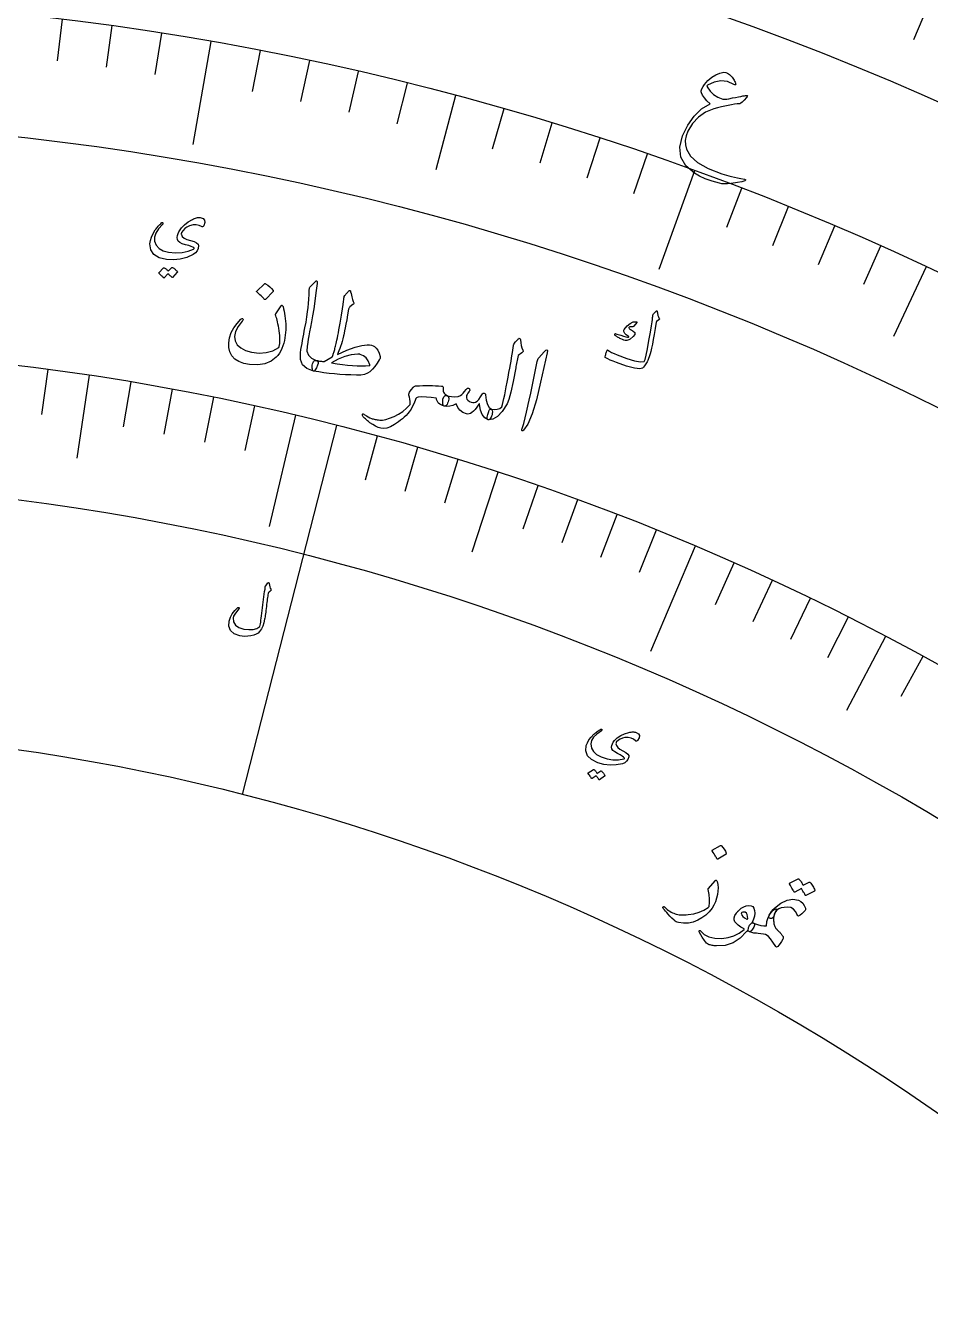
# Model space of a CAD drawing. Header units: millimetres. Extents: x -68 to 68, y -68 to 78.
# Drawn here: x 6.67 to 25.91, y 33.28 to 60.49 of the extents above; entities that cross this region are included whole.
import ezdxf

# ---------------------------------------------------------------- set-up
doc = ezdxf.new("R2010")
doc.units = ezdxf.units.MM
for name, color, linetype in [('ENGRAVE', 7, 'Continuous'), ('ENGRAVE_FINE', 8, 'Continuous'), ('TEXT', 5, 'Continuous')]:
    doc.layers.add(name, color=color, linetype=linetype)

msp = doc.modelspace()

# ---------------------------------------------------------------- linework, layer by layer
at = {"layer": 'ENGRAVE'}
for points in [[(10.6077, 60.1594), (10.2209, 57.9658)], [(15.8106, 59.006), (15.3878, 57.4282)], [(20.8932, 57.4035), (20.1313, 55.3103)], [(25.8167, 55.3641), (25.1263, 53.8836)], [(8.0216, 53.0596), (7.7552, 51.2976)], [(13.2765, 51.9942), (11.2725, 44.146)], [(12.4082, 52.2082), (11.8463, 49.8441)], [(16.7122, 50.9938), (16.1573, 49.3004)], [(20.9046, 49.4233), (19.9579, 47.1853)], [(24.9564, 47.5062), (24.1277, 45.9287)]]:
    msp.add_lwpolyline(points, dxfattribs=at)
for radius in [66.15, 66.15, 64.3781, 61.0875, 61.0875, 58.4888, 53.6625, 53.6625, 50.8275, 45.5625, 45.5625]:
    msp.add_circle((0, 0), radius, dxfattribs=at)
at = {"layer": 'ENGRAVE_FINE'}
for points in [[(25.8469, 60.8914), (25.5502, 60.1924)], [(7.4447, 60.6322), (7.3361, 59.7478)], [(8.5017, 60.493), (8.3777, 59.6107)], [(9.5562, 60.3354), (9.4168, 59.4554)], [(11.656, 59.9652), (11.486, 59.0905)], [(12.7008, 59.7526), (12.5156, 58.8811)], [(13.7417, 59.5218), (13.5413, 58.6537)], [(14.7784, 59.2729), (14.5629, 58.4084)], [(16.838, 58.7211), (16.5924, 57.8646)], [(17.8603, 58.4183), (17.5998, 57.5662)], [(18.8771, 58.0977), (18.6017, 57.2503)], [(19.8881, 57.7594), (19.5981, 56.9169)], [(21.8918, 57.0301), (21.5725, 56.1983)], [(22.8838, 56.6393), (22.55, 55.8132)], [(23.8688, 56.2313), (23.5206, 55.4112)], [(24.8465, 55.8062), (24.4841, 54.9922)], [(7.137, 53.1858), (7.0077, 52.2224)], [(8.9041, 52.9186), (8.7428, 51.9601)], [(9.7842, 52.763), (9.607, 51.8073)], [(10.6618, 52.5927), (10.4687, 51.6401)], [(11.5365, 52.4078), (11.3276, 51.4585)], [(14.1413, 51.7657), (13.8852, 50.828)], [(15.0024, 51.5227), (14.7306, 50.5895)], [(15.8594, 51.2654), (15.5722, 50.3368)], [(17.5606, 50.7079), (17.2425, 49.7894)], [(18.4042, 50.4078), (18.0708, 49.4948)], [(19.2429, 50.0937), (18.8943, 49.1863)], [(20.0764, 49.7655), (19.7128, 48.8641)], [(21.7271, 49.0673), (21.3335, 48.1785)], [(22.5437, 48.6975), (22.1354, 47.8154)], [(23.3543, 48.314), (22.9313, 47.4388)], [(24.1586, 47.9168), (23.7211, 47.0489)], [(25.7475, 47.0822), (25.2811, 46.2294)]]:
    msp.add_lwpolyline(points, dxfattribs=at)
at = {"layer": 'TEXT'}
for points in [[(21.5175, 59.5008), (21.5574, 59.4974), (21.5967, 59.4825), (21.6355, 59.4561), (21.6736, 59.4181), (21.6919, 59.3958), (21.7083, 59.374), (21.7227, 59.3527), (21.7352, 59.332), (21.7458, 59.312), (21.7546, 59.2928), (21.7615, 59.2744), (21.7666, 59.2569), (21.7685, 59.2409), (21.7627, 59.2336), (21.7493, 59.235), (21.7282, 59.245), (21.5935, 59.3046), (21.4546, 59.3213), (21.3118, 59.295), (21.1653, 59.2257), (21.1598, 59.2198), (21.1573, 59.2124), (21.1579, 59.2036), (21.1616, 59.1934), (21.2232, 59.1004), (21.2991, 59.0261), (21.3894, 58.9704), (21.4942, 58.9333), (21.5143, 58.9301), (21.5418, 58.9302), (21.5766, 58.9333), (21.6188, 58.9396), (21.6971, 58.955), (21.7663, 58.9685), (21.8264, 58.9801), (21.8774, 58.9898), (21.9192, 58.9977), (21.9519, 59.0038), (21.9754, 59.008), (21.9897, 59.0105), (22.0085, 59.0095), (22.0158, 59.0014), (22.0116, 58.9862), (21.9959, 58.9639), (21.9469, 58.9084), (21.9073, 58.8681), (21.877, 58.8433), (21.8561, 58.8339), (21.8006, 58.829), (21.7411, 58.8215), (21.6775, 58.8114), (21.61, 58.7987), (21.5385, 58.7833), (21.463, 58.7652), (21.3836, 58.7444), (21.3002, 58.721), (21.125, 58.6509), (20.9748, 58.5486), (20.8496, 58.4142), (20.7494, 58.2478), (20.7129, 58.1508), (20.6958, 58.0546), (20.6981, 57.9593), (20.7197, 57.8648), (20.8049, 57.7179), (20.959, 57.5826), (21.1818, 57.4585), (21.4733, 57.3446), (21.5197, 57.3305), (21.57, 57.3162), (21.6241, 57.3016), (21.6822, 57.2868), (21.7442, 57.272), (21.8098, 57.2573), (21.8792, 57.2427), (21.9524, 57.2283), (21.9647, 57.225), (21.9732, 57.2209), (21.9779, 57.216), (21.9787, 57.2103), (21.9589, 57.1915), (21.9013, 57.1734), (21.8061, 57.156), (21.6734, 57.1389), (21.5941, 57.132), (21.5263, 57.13), (21.47, 57.1331), (21.4251, 57.1413), (21.2642, 57.1878), (21.1215, 57.2387), (20.9969, 57.2942), (20.8905, 57.3545), (20.7059, 57.5139), (20.602, 57.699), (20.5789, 57.9103), (20.6372, 58.1479), (20.7486, 58.3796), (20.8837, 58.5708), (21.0428, 58.7213), (21.226, 58.8308), (21.1565, 58.8976), (21.1025, 58.9594), (21.0642, 59.0162), (21.0415, 59.0679), (21.0372, 59.0871), (21.0365, 59.1066), (21.0395, 59.1264), (21.0461, 59.1465), (21.0732, 59.1974), (21.1035, 59.2439), (21.1372, 59.2859), (21.1742, 59.3235), (21.262, 59.3945), (21.3485, 59.4476), (21.4337, 59.4831), (21.5175, 59.5008)], [(10.4065, 56.2197), (10.3563, 56.2474), (10.2966, 56.2591), (10.2277, 56.2548), (10.1494, 56.2343), (10.0979, 56.2106), (10.0529, 56.1793), (10.0146, 56.1404), (9.9828, 56.0939), (9.9787, 56.0842), (9.9766, 56.0737), (9.9765, 56.0624), (9.9784, 56.0504), (9.9983, 56.0104), (10.0374, 55.976), (10.0957, 55.947), (10.1732, 55.9233), (10.2497, 55.9007), (10.3037, 55.8751), (10.3349, 55.8467), (10.3436, 55.8153), (10.334, 55.7549), (10.3123, 55.7035), (10.2785, 55.6611), (10.2327, 55.6278), (10.0956, 55.5663), (9.9549, 55.5279), (9.8104, 55.5126), (9.6618, 55.5205), (9.5049, 55.559), (9.3942, 55.6276), (9.3295, 55.7265), (9.3111, 55.8558), (9.3201, 55.9235), (9.3419, 55.9951), (9.3767, 56.0704), (9.4246, 56.1496), (9.4402, 56.1712), (9.4561, 56.1919), (9.4721, 56.2117), (9.4883, 56.2306), (9.5049, 56.2488), (9.5218, 56.2662), (9.5392, 56.2829), (9.5569, 56.2989), (9.5661, 56.3053), (9.5737, 56.3072), (9.5796, 56.3047), (9.584, 56.2977), (9.5857, 56.2898), (9.5852, 56.2822), (9.5824, 56.2751), (9.5773, 56.2683), (9.4907, 56.1703), (9.4338, 56.0783), (9.4064, 55.9924), (9.4085, 55.9125), (9.443, 55.823), (9.504, 55.7535), (9.5915, 55.7041), (9.7055, 55.6745), (9.8558, 55.6604), (9.9947, 55.6672), (10.1223, 55.6952), (10.2389, 55.7443), (10.2462, 55.7489), (10.2496, 55.7543), (10.2491, 55.7603), (10.2447, 55.7671), (10.2247, 55.7818), (10.1881, 55.7979), (10.1349, 55.8153), (10.0653, 55.8338), (9.9949, 55.8556), (9.9429, 55.8821), (9.9094, 55.9134), (9.8943, 55.9495), (9.8913, 55.9893), (9.8957, 56.0297), (9.9074, 56.0707), (9.9265, 56.1124), (9.9785, 56.1916), (10.0437, 56.2614), (10.1221, 56.3218), (10.2138, 56.3726), (10.2378, 56.3843), (10.2609, 56.3939), (10.283, 56.4016), (10.3041, 56.4073), (10.3241, 56.4112), (10.3429, 56.4134), (10.3606, 56.4139), (10.3771, 56.4127), (10.4392, 56.3952), (10.4729, 56.3605), (10.478, 56.3087), (10.4547, 56.2398), (10.4435, 56.2221), (10.4318, 56.2129), (10.4195, 56.2121), (10.4065, 56.2197)], [(9.775, 55.3509), (9.7774, 55.3526), (9.7804, 55.3533), (9.7842, 55.3531), (9.7886, 55.3519), (9.8035, 55.3429), (9.8178, 55.3335), (9.8315, 55.3235), (9.8446, 55.313), (9.8572, 55.3018), (9.8692, 55.2898), (9.8809, 55.2771), (9.892, 55.2636), (9.894, 55.2598), (9.8944, 55.256), (9.8934, 55.2522), (9.891, 55.2485), (9.7907, 55.1369), (9.7883, 55.1357), (9.7851, 55.1362), (9.7813, 55.1386), (9.7767, 55.1428), (9.7737, 55.1465), (9.7686, 55.1517), (9.7616, 55.1584), (9.7525, 55.1667), (9.7413, 55.1766), (9.7278, 55.1883), (9.7122, 55.2017), (9.6944, 55.2169), (9.6157, 55.1303), (9.6123, 55.1278), (9.6085, 55.1277), (9.6043, 55.13), (9.5997, 55.1348), (9.5957, 55.1389), (9.5894, 55.1451), (9.5807, 55.1534), (9.5697, 55.1638), (9.5561, 55.1764), (9.5397, 55.1911), (9.5206, 55.208), (9.4987, 55.2271), (9.4966, 55.23), (9.4959, 55.2327), (9.4966, 55.2351), (9.4988, 55.2373), (9.5993, 55.3442), (9.6017, 55.3459), (9.6048, 55.3466), (9.6085, 55.3464), (9.6129, 55.3452), (9.6257, 55.3383), (9.6381, 55.3308), (9.6498, 55.3227), (9.6611, 55.3138), (9.6718, 55.3045), (9.682, 55.2946), (9.6918, 55.2844), (9.701, 55.2737)], [(11.7482, 55.0055), (11.7521, 55.008), (11.757, 55.0089), (11.763, 55.0083), (11.77, 55.0062), (11.8159, 54.9754), (11.858, 54.9409), (11.8961, 54.9025), (11.9303, 54.8603), (11.9332, 54.8543), (11.9339, 54.8489), (11.9323, 54.8439), (11.9285, 54.8394), (11.7659, 54.6731), (11.7604, 54.6695), (11.7544, 54.6696), (11.7478, 54.6735), (11.7407, 54.6812), (11.7346, 54.6878), (11.7248, 54.6979), (11.7114, 54.7113), (11.6944, 54.7282), (11.6733, 54.7486), (11.648, 54.7725), (11.6184, 54.8), (11.5844, 54.8311), (11.5801, 54.8359), (11.5783, 54.8403), (11.5791, 54.8441), (11.5825, 54.8474)], [(12.8343, 55.055), (12.8411, 55.0614), (12.8469, 55.0654), (12.8519, 55.0669), (12.8559, 55.0659), (12.8613, 55.0612), (12.8645, 55.05), (12.8654, 55.0323), (12.8642, 55.0081), (12.8414, 54.8147), (12.8179, 54.6364), (12.7938, 54.4732), (12.7691, 54.3251), (12.7459, 54.199), (12.7253, 54.0859), (12.7072, 53.9858), (12.6916, 53.8988), (12.6785, 53.8249), (12.6676, 53.7641), (12.6589, 53.7164), (12.6525, 53.6818), (12.6507, 53.574), (12.6822, 53.487), (12.7471, 53.4207), (12.8452, 53.3748), (12.872, 53.3604), (12.8861, 53.3383), (12.8874, 53.3087), (12.8759, 53.2715), (12.8498, 53.2148), (12.8269, 53.1754), (12.8072, 53.1531), (12.7906, 53.1481), (12.6506, 53.2019), (12.5576, 53.2848), (12.5116, 53.3971), (12.5127, 53.5389), (12.5229, 53.6045), (12.5337, 53.6701), (12.5449, 53.7357), (12.5567, 53.8014), (12.5688, 53.8672), (12.5811, 53.9331), (12.5936, 53.9991), (12.6062, 54.0652), (12.6306, 54.1913), (12.6501, 54.3054), (12.6648, 54.4075), (12.6746, 54.4976), (12.6817, 54.5846), (12.6881, 54.6777), (12.6938, 54.7767), (12.6987, 54.8817), (12.7005, 54.9004), (12.7048, 54.9168), (12.7117, 54.931), (12.7211, 54.943)], [(13.5423, 54.8531), (13.55, 54.8581), (13.5565, 54.861), (13.5618, 54.8618), (13.566, 54.8606), (13.5704, 54.8572), (13.5741, 54.8519), (13.577, 54.8449), (13.579, 54.836), (13.587, 54.798), (13.5947, 54.7627), (13.6022, 54.7302), (13.6096, 54.7003), (13.6169, 54.6734), (13.6246, 54.6498), (13.6326, 54.6295), (13.6408, 54.6124), (13.6466, 54.5986), (13.6464, 54.5856), (13.6403, 54.5735), (13.6283, 54.5621), (13.5614, 54.512), (13.5521, 54.5028), (13.5447, 54.4915), (13.5391, 54.478), (13.5354, 54.4624), (13.5142, 54.3417), (13.4952, 54.2354), (13.4785, 54.1436), (13.464, 54.0663), (13.4518, 54.0033), (13.4421, 53.9543), (13.4349, 53.9193), (13.4302, 53.8985), (13.4144, 53.8373), (13.3983, 53.7796), (13.3818, 53.7253), (13.365, 53.6744), (13.3481, 53.6269), (13.3312, 53.5827), (13.3142, 53.5418), (13.2973, 53.5043), (13.5009, 53.5923), (13.6746, 53.6552), (13.8179, 53.6934), (13.9306, 53.7071), (13.979, 53.7059), (14.0209, 53.6996), (14.0566, 53.6883), (14.0858, 53.6719), (14.1241, 53.6374), (14.1566, 53.5903), (14.1834, 53.5307), (14.2044, 53.4584), (14.2063, 53.442), (14.2041, 53.4243), (14.1979, 53.4053), (14.1876, 53.3851), (14.1423, 53.3147), (14.0933, 53.2493), (14.0407, 53.1888), (13.9845, 53.1333), (13.9356, 53.1009), (13.8727, 53.0782), (13.7957, 53.0652), (13.7047, 53.0616), (13.5851, 53.0655), (13.467, 53.0713), (13.3503, 53.079), (13.235, 53.0886), (13.1213, 53.1002), (13.0094, 53.114), (12.8991, 53.13), (12.7906, 53.1481), (12.7794, 53.1545), (12.7708, 53.1675), (12.7649, 53.1873), (12.7615, 53.2138), (12.7605, 53.2455), (12.763, 53.2753), (12.769, 53.3034), (12.7786, 53.3295), (12.7913, 53.3513), (12.8066, 53.3661), (12.8246, 53.374), (12.8452, 53.3748), (12.8712, 53.3701), (12.8958, 53.366), (12.9191, 53.3625), (12.941, 53.3597), (12.9616, 53.3572), (12.9807, 53.3547), (12.9982, 53.3523), (13.0143, 53.3499), (13.1882, 53.4513), (13.1909, 53.4569), (13.194, 53.4642), (13.1976, 53.4732), (13.2016, 53.484), (13.206, 53.4965), (13.2108, 53.5107), (13.2161, 53.5267), (13.2218, 53.5444), (13.2278, 53.5637), (13.2337, 53.5845), (13.2397, 53.6068), (13.2458, 53.6306), (13.252, 53.6556), (13.2584, 53.6818), (13.2652, 53.7091), (13.2722, 53.7375), (13.2798, 53.7696), (13.2883, 53.8082), (13.2978, 53.8533), (13.3081, 53.9047), (13.3193, 53.9624), (13.3313, 54.0258), (13.344, 54.0951), (13.3574, 54.1701), (13.3869, 54.3368), (13.4087, 54.4691), (13.4231, 54.5668), (13.43, 54.6299), (13.4331, 54.6709), (13.4361, 54.7018), (13.439, 54.7228), (13.4419, 54.7337), (13.4548, 54.7526), (13.4675, 54.7701), (13.4801, 54.7864), (13.4926, 54.8013), (13.505, 54.8153), (13.5174, 54.8286), (13.5298, 54.8412), (13.5423, 54.8531)], [(12.1414, 54.522), (12.1533, 54.4745), (12.1642, 54.4253), (12.1739, 54.3743), (12.1825, 54.3216), (12.1897, 54.2669), (12.195, 54.2099), (12.1983, 54.1507), (12.1999, 54.0893), (12.1993, 54.0286), (12.196, 53.969), (12.19, 53.9105), (12.1812, 53.8531), (12.1696, 53.7967), (12.1552, 53.7411), (12.138, 53.6863), (12.118, 53.6323), (12.0925, 53.5766), (12.0636, 53.5264), (12.0314, 53.4815), (11.9958, 53.442), (11.8864, 53.3584), (11.7555, 53.305), (11.6029, 53.2816), (11.4285, 53.288), (11.3064, 53.3109), (11.2034, 53.3497), (11.1193, 53.4045), (11.0541, 53.4754), (11.011, 53.558), (10.9882, 53.649), (10.9857, 53.7484), (11.0036, 53.8561), (11.0411, 53.9664), (11.0941, 54.069), (11.1624, 54.1637), (11.2463, 54.2506), (11.2587, 54.2599), (11.2697, 54.2643), (11.2794, 54.2636), (11.2877, 54.2579), (11.2944, 54.2482), (11.2945, 54.2366), (11.2879, 54.2231), (11.2746, 54.2077), (11.1855, 54.095), (11.131, 53.988), (11.1108, 53.8868), (11.1247, 53.7915), (11.1689, 53.7083), (11.2413, 53.6402), (11.3422, 53.5872), (11.4713, 53.5491), (11.6334, 53.5305), (11.7839, 53.5415), (11.9231, 53.5822), (12.0511, 53.6527), (12.054, 53.6555), (12.0567, 53.6601), (12.0591, 53.6663), (12.0612, 53.6743), (12.0718, 53.7385), (12.075, 53.8153), (12.0706, 53.9047), (12.0587, 54.0068), (12.0506, 54.0586), (12.0423, 54.107), (12.034, 54.1519), (12.0255, 54.1934), (12.0167, 54.2312), (12.0074, 54.2654), (11.9975, 54.2958), (11.9872, 54.3226), (11.9826, 54.3364), (11.9809, 54.3485), (11.9822, 54.359), (11.9865, 54.3678), (12.1047, 54.5381), (12.1143, 54.5474), (12.1236, 54.5478), (12.1327, 54.5393), (12.1414, 54.522)], [(20.1001, 54.409), (20.1028, 54.3888), (20.1063, 54.3693), (20.1106, 54.3506), (20.1155, 54.3327), (20.1212, 54.3154), (20.1279, 54.2988), (20.1355, 54.2828), (20.144, 54.2675), (20.1466, 54.2598), (20.1456, 54.2522), (20.141, 54.2448), (20.1329, 54.2377), (20.0867, 54.2012), (20.0821, 54.1971), (20.0785, 54.1935), (20.076, 54.1904), (20.0745, 54.1878), (20.0534, 54.0506), (20.0334, 53.927), (20.0145, 53.8169), (19.9967, 53.7204), (19.98, 53.6376), (19.9644, 53.5685), (19.9498, 53.5133), (19.9364, 53.4718), (19.9077, 53.3948), (19.8972, 53.371), (19.8855, 53.3474), (19.8726, 53.3242), (19.8585, 53.3013), (19.8431, 53.2788), (19.8263, 53.2567), (19.8081, 53.2351), (19.7885, 53.2138), (19.7275, 53.1941), (19.6143, 53.2072), (19.4488, 53.2529), (19.2306, 53.3306), (19.1634, 53.3575), (19.1019, 53.384), (19.0459, 53.4102), (18.9956, 53.4361), (18.9916, 53.4399), (18.9892, 53.4442), (18.9886, 53.449), (18.9897, 53.4543), (18.9968, 53.4789), (19.0035, 53.5014), (19.0098, 53.5215), (19.0155, 53.5394), (19.0208, 53.5552), (19.0258, 53.5691), (19.0305, 53.5811), (19.0348, 53.5912), (19.0376, 53.5968), (19.0408, 53.5993), (19.0445, 53.5988), (19.0486, 53.5952), (19.0815, 53.571), (19.126, 53.5458), (19.1822, 53.5198), (19.2501, 53.4929), (19.455, 53.4188), (19.6186, 53.37), (19.7412, 53.3468), (19.8229, 53.3495), (19.8406, 53.3974), (19.8631, 53.4879), (19.8905, 53.6211), (19.9226, 53.7971), (19.9532, 53.9738), (19.9757, 54.1077), (19.9902, 54.1988), (19.9967, 54.247), (19.9981, 54.2603), (19.9994, 54.2728), (20.0006, 54.2844), (20.0018, 54.2951), (20.0028, 54.3049), (20.0036, 54.3137), (20.0043, 54.3213), (20.0048, 54.328), (20.0068, 54.3421), (20.011, 54.3547), (20.0174, 54.3659), (20.026, 54.3756), (20.0784, 54.4241), (20.0824, 54.4272), (20.0861, 54.4289), (20.0894, 54.4291), (20.0925, 54.4279), (20.0955, 54.4244), (20.0978, 54.4201), (20.0993, 54.4149), (20.1001, 54.409)], [(19.6592, 54.199), (19.662, 54.1975), (19.6642, 54.1954), (19.6656, 54.1926), (19.6664, 54.1892), (19.6661, 54.1866), (19.6654, 54.1838), (19.6641, 54.181), (19.6624, 54.1782), (19.5987, 54.1068), (19.5916, 54.0998), (19.5849, 54.0948), (19.5788, 54.0919), (19.5732, 54.0911), (19.5512, 54.0927), (19.5315, 54.0914), (19.5142, 54.0873), (19.4992, 54.0804), (19.495, 54.0754), (19.4957, 54.0682), (19.5015, 54.0588), (19.5124, 54.0471), (19.5201, 54.0408), (19.5283, 54.0346), (19.5368, 54.0286), (19.5457, 54.0226), (19.5551, 54.0166), (19.565, 54.0107), (19.5755, 54.0047), (19.5866, 53.9988), (19.6208, 53.9676), (19.6213, 53.9287), (19.588, 53.8823), (19.5211, 53.8282), (19.4964, 53.8138), (19.4738, 53.8039), (19.4532, 53.7983), (19.4346, 53.7971), (19.4157, 53.7998), (19.3908, 53.8071), (19.36, 53.819), (19.3233, 53.8354), (19.3046, 53.8442), (19.2872, 53.8532), (19.271, 53.8625), (19.2559, 53.872), (19.242, 53.8814), (19.229, 53.8905), (19.2171, 53.8992), (19.2061, 53.9076), (19.2, 53.9145), (19.1962, 53.9213), (19.1949, 53.9279), (19.196, 53.9343), (19.1992, 53.9402), (19.2037, 53.9436), (19.2096, 53.9445), (19.2169, 53.9429), (19.2395, 53.9365), (19.2651, 53.9288), (19.2935, 53.9199), (19.3248, 53.9096), (19.3833, 53.8905), (19.4297, 53.8777), (19.4641, 53.8712), (19.4864, 53.8711), (19.4897, 53.872), (19.492, 53.874), (19.4933, 53.8769), (19.4936, 53.8809), (19.493, 53.8837), (19.4912, 53.8867), (19.4881, 53.8899), (19.4838, 53.8934), (19.4418, 53.9211), (19.4245, 53.9335), (19.4106, 53.9465), (19.4001, 53.9601), (19.3928, 53.9743), (19.3879, 53.9897), (19.3869, 54.004), (19.3898, 54.0175), (19.3967, 54.0299), (19.4577, 54.1087), (19.5218, 54.1631), (19.589, 54.1932), (19.6592, 54.199)], [(17.0582, 53.733), (17.088, 53.7679), (17.1114, 53.7956), (17.1284, 53.8162), (17.139, 53.8297), (17.1465, 53.838), (17.1544, 53.8431), (17.1627, 53.8451), (17.1714, 53.8438), (17.1802, 53.8393), (17.1865, 53.8322), (17.1902, 53.8225), (17.1913, 53.8103), (17.1954, 53.7507), (17.2052, 53.695), (17.2208, 53.6432), (17.2421, 53.5954), (17.2475, 53.5805), (17.2459, 53.5662), (17.2371, 53.5526), (17.2213, 53.5394), (17.1414, 53.4807), (17.1342, 53.4453), (17.1272, 53.4105), (17.1204, 53.3762), (17.1138, 53.3427), (17.1073, 53.3097), (17.1011, 53.2773), (17.095, 53.2456), (17.0892, 53.2145), (17.0346, 52.9265), (16.9858, 52.7033), (16.9431, 52.5449), (16.9066, 52.4512), (16.8043, 52.2927), (16.7028, 52.184), (16.6019, 52.1249), (16.5015, 52.1155), (16.4991, 52.1162), (16.4966, 52.117), (16.4942, 52.1178), (16.4918, 52.1186), (16.4816, 52.1371), (16.4823, 52.1718), (16.4939, 52.2229), (16.5163, 52.2902), (16.5265, 52.3144), (16.5392, 52.3305), (16.5543, 52.3383), (16.5719, 52.3378), (16.6383, 52.3305), (16.6975, 52.3366), (16.7495, 52.3562), (16.7943, 52.3893), (16.8088, 52.4416), (16.8239, 52.5016), (16.8395, 52.5692), (16.8557, 52.6445), (16.8724, 52.727), (16.8899, 52.8165), (16.9079, 52.9129), (16.9266, 53.0162), (16.9458, 53.1176), (16.9626, 53.2087), (16.9772, 53.2897), (16.9896, 53.3606), (17.0001, 53.4211), (17.009, 53.4713), (17.0163, 53.5112), (17.022, 53.5406), (17.0415, 53.6894), (17.0452, 53.7035), (17.0491, 53.7155), (17.0535, 53.7253), (17.0582, 53.733)], [(13.7841, 53.5041), (13.7712, 53.5069), (13.7578, 53.5088), (13.7439, 53.5099), (13.7294, 53.5101), (13.5935, 53.4932), (13.4548, 53.4563), (13.3135, 53.3993), (13.1697, 53.3224), (13.2897, 53.3043), (13.4042, 53.2893), (13.5132, 53.2775), (13.6168, 53.2688), (13.7149, 53.2635), (13.8078, 53.2618), (13.8952, 53.2636), (13.9774, 53.2691), (13.9852, 53.2702), (13.9898, 53.2732), (13.9913, 53.278), (13.9895, 53.2847), (13.953, 53.3649), (13.9065, 53.4282), (13.8502, 53.4746), (13.7841, 53.5041)], [(17.6913, 53.5552), (17.7304, 53.5928), (17.755, 53.6023), (17.7652, 53.584), (17.7608, 53.5376), (17.6181, 52.9161), (17.5288, 52.5351), (17.4378, 52.2374), (17.3456, 52.0227), (17.2524, 51.8909), (17.2403, 51.8816), (17.231, 51.8775), (17.2245, 51.8786), (17.2207, 51.885), (17.2188, 51.8936), (17.2189, 51.904), (17.2209, 51.9162), (17.2248, 51.9301), (17.2601, 52.0366), (17.2927, 52.1512), (17.3225, 52.2739), (17.3494, 52.4047), (17.3571, 52.4386), (17.3768, 52.5307), (17.4084, 52.6809), (17.452, 52.8893), (17.5438, 53.3528), (17.5503, 53.3769), (17.5588, 53.3984), (17.5691, 53.4171), (17.5814, 53.4332)], [(15.5734, 52.4003), (15.5353, 52.4135), (15.5022, 52.4289), (15.474, 52.4464), (15.4509, 52.4663), (15.441, 52.4766), (15.4322, 52.488), (15.4245, 52.5004), (15.418, 52.5138), (15.4122, 52.5279), (15.4067, 52.5427), (15.4016, 52.5581), (15.3968, 52.574), (15.2891, 52.5885), (15.189, 52.5966), (15.0965, 52.5983), (15.0116, 52.5936), (14.9927, 52.5891), (14.9776, 52.5798), (14.9661, 52.5657), (14.9582, 52.5469), (14.9293, 52.4687), (14.8975, 52.3992), (14.8629, 52.3381), (14.8254, 52.2856), (14.7918, 52.2458), (14.7566, 52.2075), (14.7196, 52.1706), (14.6809, 52.1353), (14.6406, 52.1015), (14.5987, 52.0695), (14.5553, 52.0393), (14.5102, 52.0109), (14.4252, 51.9651), (14.3482, 51.9369), (14.2792, 51.9262), (14.2179, 51.9331), (14.1625, 51.9517), (14.1062, 51.9776), (14.0488, 52.0108), (13.9903, 52.0512), (13.9623, 52.0732), (13.9369, 52.094), (13.9141, 52.1136), (13.8939, 52.132), (13.8762, 52.149), (13.8606, 52.1646), (13.8473, 52.1788), (13.8363, 52.1915), (13.8302, 52.2015), (13.8277, 52.2112), (13.8288, 52.2207), (13.8333, 52.2299), (13.8403, 52.2365), (13.8487, 52.2385), (13.8585, 52.2357), (13.8697, 52.2283), (13.913, 52.1978), (13.9529, 52.1732), (13.9894, 52.1546), (14.0226, 52.1418), (14.04, 52.1361), (14.0587, 52.1307), (14.0786, 52.1257), (14.0997, 52.121), (14.1221, 52.1166), (14.1457, 52.1126), (14.1706, 52.1088), (14.1967, 52.1054), (14.2541, 52.1059), (14.3241, 52.1189), (14.4069, 52.1445), (14.5026, 52.1825), (14.6003, 52.2316), (14.6895, 52.2903), (14.77, 52.3589), (14.8418, 52.4372), (14.8447, 52.4404), (14.8464, 52.444), (14.8468, 52.4479), (14.846, 52.4521), (14.8459, 52.5047), (14.8413, 52.5531), (14.8321, 52.5974), (14.8184, 52.6376), (14.818, 52.6613), (14.834, 52.6978), (14.8663, 52.7473), (14.915, 52.8096), (14.9274, 52.8209), (14.9413, 52.8291), (14.9567, 52.8342), (14.9735, 52.8362), (15.0447, 52.8383), (15.1147, 52.8397), (15.1836, 52.8404), (15.2513, 52.8403), (15.318, 52.8391), (15.3842, 52.8368), (15.4496, 52.8332), (15.5144, 52.8284), (15.5295, 52.8257), (15.5401, 52.8195), (15.5464, 52.8099), (15.5483, 52.7968), (15.5455, 52.7693), (15.546, 52.7435), (15.5497, 52.7194), (15.5566, 52.6971), (15.5684, 52.6774), (15.5862, 52.6587), (15.6101, 52.6408), (15.6398, 52.6238), (15.6536, 52.6125), (15.6625, 52.5961), (15.6666, 52.5748), (15.6658, 52.5485), (15.6611, 52.5202), (15.6532, 52.4928), (15.6423, 52.4663), (15.6283, 52.4407), (15.6135, 52.4203), (15.5994, 52.4068), (15.5861, 52.4001), (15.5734, 52.4003)], [(15.6349, 52.6253), (15.722, 52.6048), (15.7978, 52.5983), (15.8624, 52.6059), (15.9159, 52.6276), (15.9435, 52.6489), (15.9728, 52.6774), (16.0036, 52.7133), (16.036, 52.7564), (16.0469, 52.7688), (16.0574, 52.7777), (16.0674, 52.7829), (16.0771, 52.7845), (16.0883, 52.7835), (16.0973, 52.7797), (16.1041, 52.7732), (16.1087, 52.764), (16.1114, 52.7517), (16.1106, 52.7391), (16.1063, 52.7262), (16.0986, 52.7129), (16.0747, 52.6801), (16.0569, 52.6518), (16.0453, 52.6281), (16.0398, 52.609), (16.0399, 52.5793), (16.0508, 52.5521), (16.0726, 52.5273), (16.1052, 52.505), (16.1437, 52.4874), (16.1781, 52.4785), (16.2084, 52.4783), (16.2346, 52.4868), (16.2669, 52.5102), (16.3022, 52.5479), (16.3407, 52.5999), (16.3823, 52.6661), (16.388, 52.6739), (16.3962, 52.6781), (16.4071, 52.6788), (16.4207, 52.6759), (16.4327, 52.6708), (16.4414, 52.664), (16.4469, 52.6555), (16.4491, 52.6453), (16.4625, 52.5297), (16.4877, 52.4398), (16.525, 52.3755), (16.5744, 52.337), (16.5853, 52.3271), (16.5917, 52.3084), (16.5937, 52.281), (16.5911, 52.2447), (16.586, 52.2169), (16.5781, 52.1911), (16.5675, 52.1671), (16.554, 52.145), (16.5413, 52.1288), (16.5287, 52.1184), (16.5163, 52.1137), (16.504, 52.1147), (16.4301, 52.1548), (16.375, 52.2226), (16.3384, 52.318), (16.3205, 52.4412), (16.3196, 52.4476), (16.3172, 52.4503), (16.3134, 52.4495), (16.3081, 52.445), (16.2648, 52.3833), (16.2255, 52.333), (16.19, 52.294), (16.1584, 52.2663), (16.1305, 52.2496), (16.1024, 52.2395), (16.0739, 52.2359), (16.0451, 52.2388), (15.966, 52.269), (15.9029, 52.3141), (15.8557, 52.3743), (15.8244, 52.4496), (15.7535, 52.4185), (15.6873, 52.4001), (15.6256, 52.3946), (15.5685, 52.4018), (15.5555, 52.4093), (15.5461, 52.4233), (15.5402, 52.4436), (15.5379, 52.4703), (15.5432, 52.5491), (15.5612, 52.6012), (15.5917, 52.6266), (15.6349, 52.6253)], [(11.8182, 48.6429), (11.8219, 48.6468), (11.8261, 48.6492), (11.8307, 48.6502), (11.8358, 48.6496), (11.8405, 48.6476), (11.844, 48.6441), (11.8464, 48.6391), (11.8476, 48.6326), (11.8533, 48.5952), (11.8611, 48.5623), (11.871, 48.5337), (11.8829, 48.5095), (11.8861, 48.501), (11.8855, 48.4924), (11.881, 48.4835), (11.8727, 48.4743), (11.8678, 48.4701), (11.8631, 48.4661), (11.8587, 48.4621), (11.8545, 48.4584), (11.8505, 48.4548), (11.8468, 48.4516), (11.8434, 48.4487), (11.8403, 48.4461), (11.835, 48.4414), (11.8305, 48.4352), (11.8269, 48.4277), (11.8241, 48.4187), (11.8196, 48.3927), (11.8152, 48.3642), (11.8107, 48.3333), (11.8062, 48.2999), (11.8016, 48.2641), (11.7968, 48.2259), (11.7918, 48.1853), (11.7866, 48.1423), (11.782, 48.0992), (11.7774, 48.0588), (11.7728, 48.0211), (11.768, 47.986), (11.7634, 47.9535), (11.7588, 47.9233), (11.7543, 47.8957), (11.7499, 47.8704), (11.7338, 47.7964), (11.7107, 47.7282), (11.6806, 47.6658), (11.6436, 47.6093), (11.6134, 47.5781), (11.5724, 47.5525), (11.5204, 47.5325), (11.4576, 47.518), (11.3913, 47.5093), (11.3304, 47.5066), (11.2748, 47.5097), (11.2245, 47.5188), (11.1041, 47.5652), (11.0259, 47.6333), (10.9898, 47.7232), (10.9961, 47.8349), (11.021, 47.9135), (11.06, 47.9872), (11.1133, 48.0557), (11.1808, 48.1192), (11.1856, 48.1227), (11.1902, 48.1244), (11.1946, 48.1245), (11.1989, 48.1228), (11.2031, 48.12), (11.2061, 48.1168), (11.2079, 48.1134), (11.2084, 48.1096), (11.2081, 48.1043), (11.2068, 48.0994), (11.2044, 48.095), (11.2009, 48.091), (11.1513, 48.0326), (11.1147, 47.9816), (11.091, 47.9379), (11.0802, 47.9016), (11.0865, 47.8165), (11.127, 47.7487), (11.2016, 47.6981), (11.3103, 47.6645), (11.4125, 47.6516), (11.5031, 47.6563), (11.5823, 47.6788), (11.6501, 47.7191), (11.6553, 47.7452), (11.6607, 47.7759), (11.6663, 47.8112), (11.6721, 47.851), (11.6781, 47.8955), (11.6842, 47.9447), (11.6903, 47.9988), (11.6965, 48.0576), (11.7035, 48.1182), (11.7107, 48.1777), (11.718, 48.2362), (11.7254, 48.2937), (11.7331, 48.3502), (11.7411, 48.4056), (11.7494, 48.4599), (11.758, 48.5132), (11.7642, 48.565), (11.7659, 48.5707), (11.7681, 48.5759), (11.7707, 48.5805), (11.7738, 48.5847)], [(19.6358, 45.2895), (19.597, 45.3243), (19.5465, 45.3468), (19.4845, 45.357), (19.411, 45.3548), (19.3605, 45.3443), (19.3143, 45.3257), (19.2724, 45.299), (19.2347, 45.2643), (19.2291, 45.2565), (19.2252, 45.2476), (19.2228, 45.2377), (19.222, 45.2266), (19.2315, 45.1872), (19.2591, 45.1487), (19.3049, 45.1111), (19.3687, 45.0744), (19.4319, 45.0388), (19.4745, 45.0051), (19.4964, 44.9735), (19.4977, 44.944), (19.4768, 44.8924), (19.4471, 44.8513), (19.4086, 44.8207), (19.3612, 44.8005), (19.2273, 44.7738), (19.0949, 44.7684), (18.9638, 44.7843), (18.8338, 44.8214), (18.7027, 44.8875), (18.6185, 44.9707), (18.5814, 45.0714), (18.5913, 45.1897), (18.613, 45.2479), (18.6469, 45.3069), (18.693, 45.3666), (18.7515, 45.427), (18.7697, 45.443), (18.788, 45.4581), (18.8062, 45.4724), (18.8244, 45.4859), (18.8428, 45.4986), (18.8613, 45.5107), (18.8801, 45.522), (18.8991, 45.5325), (18.9085, 45.5363), (18.9156, 45.5364), (18.9204, 45.533), (18.9228, 45.526), (18.9227, 45.5186), (18.9207, 45.512), (18.9168, 45.5062), (18.9109, 45.5012), (18.8143, 45.432), (18.7452, 45.362), (18.7035, 45.2914), (18.6891, 45.2203), (18.7015, 45.1339), (18.7414, 45.06), (18.8089, 44.9984), (18.9039, 44.9491), (19.0341, 44.906), (19.1585, 44.8838), (19.2772, 44.8826), (19.3904, 44.9024), (19.3978, 44.905), (19.402, 44.9091), (19.4028, 44.9145), (19.4003, 44.9214), (19.3855, 44.9386), (19.3564, 44.9603), (19.3128, 44.9864), (19.2549, 45.0171), (19.197, 45.0507), (19.1564, 45.0848), (19.133, 45.1193), (19.127, 45.1544), (19.1324, 45.1902), (19.1445, 45.2251), (19.1633, 45.2591), (19.1886, 45.2921), (19.2508, 45.3517), (19.3228, 45.4003), (19.4046, 45.4378), (19.4962, 45.4642), (19.5199, 45.4696), (19.5423, 45.4735), (19.5634, 45.4758), (19.5832, 45.4766), (19.6018, 45.476), (19.6189, 45.4741), (19.6347, 45.4709), (19.649, 45.4665), (19.7006, 45.4382), (19.7233, 45.4006), (19.7173, 45.3537), (19.6826, 45.2974), (19.6691, 45.2841), (19.6568, 45.2783), (19.6457, 45.2801), (19.6358, 45.2895)], [(18.8995, 44.6482), (18.902, 44.6492), (18.9048, 44.6492), (18.9081, 44.6483), (18.9117, 44.6463), (18.9232, 44.6354), (18.9339, 44.6241), (18.944, 44.6124), (18.9535, 44.6005), (18.9623, 44.588), (18.9705, 44.575), (18.9782, 44.5613), (18.9854, 44.5471), (18.9863, 44.5433), (18.986, 44.5398), (18.9843, 44.5367), (18.9814, 44.5339), (18.8699, 44.4554), (18.8675, 44.4548), (18.8648, 44.4559), (18.8619, 44.4588), (18.8587, 44.4635), (18.8568, 44.4674), (18.8534, 44.473), (18.8485, 44.4804), (18.8421, 44.4896), (18.8342, 44.5006), (18.8247, 44.5137), (18.8136, 44.5288), (18.8009, 44.5459), (18.7136, 44.4851), (18.7101, 44.4836), (18.7067, 44.4843), (18.7035, 44.4872), (18.7004, 44.4923), (18.6977, 44.4967), (18.6934, 44.5035), (18.6874, 44.5126), (18.6797, 44.5241), (18.6702, 44.538), (18.6587, 44.5544), (18.6452, 44.5733), (18.6297, 44.5946), (18.6285, 44.5976), (18.6284, 44.6001), (18.6295, 44.6021), (18.6319, 44.6036), (18.7426, 44.6779), (18.7451, 44.6789), (18.7479, 44.679), (18.7512, 44.678), (18.7548, 44.6761), (18.7648, 44.6674), (18.7742, 44.6582), (18.783, 44.6486), (18.7911, 44.6385), (18.7987, 44.628), (18.8058, 44.6172), (18.8123, 44.6062), (18.8183, 44.5948)], [(21.4448, 43.0619), (21.4486, 43.0631), (21.4531, 43.0629), (21.458, 43.061), (21.4635, 43.0577), (21.496, 43.0213), (21.5243, 42.9825), (21.5484, 42.9414), (21.5684, 42.8978), (21.5696, 42.892), (21.5689, 42.8872), (21.5665, 42.8834), (21.5622, 42.8804), (21.3868, 42.774), (21.3813, 42.7721), (21.3762, 42.7735), (21.3715, 42.7783), (21.3671, 42.7864), (21.3633, 42.7934), (21.3572, 42.8041), (21.3487, 42.8186), (21.3378, 42.8367), (21.3243, 42.8588), (21.308, 42.8848), (21.2887, 42.9148), (21.2665, 42.9487), (21.2638, 42.9539), (21.2633, 42.958), (21.2648, 42.9611), (21.2684, 42.9631)], [(21.3372, 42.3205), (21.3402, 42.3236), (21.3431, 42.3258), (21.3459, 42.3271), (21.3485, 42.3276), (21.3545, 42.3252), (21.3603, 42.319), (21.3658, 42.3092), (21.371, 42.2957), (21.386, 42.2326), (21.3923, 42.1651), (21.3899, 42.0934), (21.3789, 42.0174), (21.3604, 41.939), (21.3358, 41.8649), (21.3051, 41.7953), (21.2683, 41.73), (21.2056, 41.6513), (21.1332, 41.5819), (21.0512, 41.522), (20.9595, 41.4713), (20.8614, 41.4329), (20.761, 41.4119), (20.6582, 41.4082), (20.5529, 41.4218), (20.5262, 41.4285), (20.5014, 41.439), (20.4785, 41.4534), (20.4575, 41.4715), (20.4117, 41.5187), (20.3704, 41.5618), (20.3339, 41.6008), (20.302, 41.6357), (20.2749, 41.6664), (20.2528, 41.693), (20.2356, 41.7154), (20.2235, 41.7336), (20.2214, 41.7384), (20.2204, 41.7427), (20.2204, 41.7465), (20.2214, 41.7499), (20.2237, 41.7537), (20.2266, 41.7568), (20.2302, 41.7594), (20.2344, 41.7613), (20.239, 41.7621), (20.2437, 41.7612), (20.2486, 41.7587), (20.2536, 41.7546), (20.2837, 41.7283), (20.313, 41.7044), (20.3416, 41.6829), (20.3694, 41.6638), (20.3969, 41.647), (20.4241, 41.6323), (20.4511, 41.6197), (20.4779, 41.6093), (20.5056, 41.6009), (20.5352, 41.5941), (20.5668, 41.5891), (20.6004, 41.5858), (20.636, 41.5844), (20.6737, 41.5849), (20.7135, 41.5873), (20.7554, 41.5917), (20.8773, 41.6122), (20.9894, 41.6445), (21.0917, 41.6886), (21.1841, 41.7446), (21.1907, 41.7495), (21.1964, 41.7563), (21.201, 41.7648), (21.2047, 41.7752), (21.2124, 41.8432), (21.2111, 41.9237), (21.2008, 42.0169), (21.1812, 42.1226), (21.1811, 42.1287), (21.1817, 42.1338), (21.1831, 42.1379), (21.1853, 42.141)], [(23.332, 42.2809), (23.336, 42.2819), (23.3404, 42.2815), (23.3453, 42.2794), (23.3506, 42.2758), (23.3667, 42.2573), (23.3817, 42.2384), (23.3957, 42.219), (23.4086, 42.1993), (23.4204, 42.179), (23.4314, 42.1579), (23.4413, 42.136), (23.4503, 42.1133), (23.4512, 42.1074), (23.4502, 42.1023), (23.4473, 42.0979), (23.4424, 42.0942), (23.2602, 41.9966), (23.2564, 41.9961), (23.2525, 41.9983), (23.2484, 42.0032), (23.2441, 42.0108), (23.2417, 42.0169), (23.2372, 42.026), (23.2308, 42.038), (23.2222, 42.0529), (23.2116, 42.0709), (23.1987, 42.0923), (23.1837, 42.117), (23.1665, 42.1449), (23.0241, 42.0692), (23.0186, 42.0675), (23.0135, 42.0691), (23.0089, 42.0741), (23.0048, 42.0823), (23.0013, 42.0895), (22.9955, 42.1005), (22.9876, 42.1152), (22.9773, 42.1338), (22.9646, 42.1564), (22.9492, 42.183), (22.9309, 42.2137), (22.9099, 42.2486), (22.9084, 42.2533), (22.9086, 42.2571), (22.9106, 42.2599), (22.9144, 42.2617), (23.0946, 42.3537), (23.0985, 42.3548), (23.1029, 42.3544), (23.1078, 42.3524), (23.1132, 42.3488), (23.1274, 42.334), (23.1406, 42.3185), (23.1528, 42.3025), (23.164, 42.2858), (23.1743, 42.2687), (23.1837, 42.2513), (23.1922, 42.2334), (23.1999, 42.2153)], [(22.5836, 41.5698), (22.5726, 41.5421), (22.5562, 41.5229), (22.5342, 41.5122), (22.5068, 41.51), (22.4846, 41.5158), (22.4729, 41.5291), (22.4719, 41.55), (22.4814, 41.5784), (22.5057, 41.6216), (22.5329, 41.6617), (22.563, 41.6985), (22.5959, 41.7322), (22.7314, 41.8364), (22.8609, 41.8985), (22.9842, 41.9185), (23.1013, 41.8964), (23.1535, 41.87), (23.1955, 41.8332), (23.2274, 41.7859), (23.2491, 41.7282), (23.2523, 41.7097), (23.2519, 41.6939), (23.248, 41.6807), (23.2406, 41.6701), (23.2054, 41.6364), (23.172, 41.6076), (23.1404, 41.5836), (23.1105, 41.5646), (23.1003, 41.5613), (23.0916, 41.5627), (23.0846, 41.5687), (23.0792, 41.5794), (23.0433, 41.655), (22.9978, 41.7087), (22.9429, 41.7404), (22.8785, 41.7501), (22.799, 41.7464), (22.7338, 41.7341), (22.6827, 41.7134), (22.6458, 41.6843), (22.6248, 41.6582), (22.6074, 41.6304), (22.5937, 41.601), (22.5836, 41.5698)], [(21.9995, 41.23), (21.8643, 41.0888), (21.7122, 40.9911), (21.5433, 40.9366), (21.3576, 40.925), (21.3334, 40.9266), (21.3099, 40.929), (21.2871, 40.9321), (21.265, 40.9359), (21.2438, 40.9405), (21.2237, 40.9461), (21.2046, 40.9525), (21.1867, 40.9597), (21.1472, 40.988), (21.1023, 41.0399), (21.0518, 41.1155), (20.9955, 41.2146), (20.9905, 41.2273), (20.9891, 41.2378), (20.9913, 41.2461), (20.9971, 41.2523), (21.0047, 41.2555), (21.0123, 41.2548), (21.0197, 41.2504), (21.0272, 41.2421), (21.1005, 41.1679), (21.1994, 41.1172), (21.324, 41.0899), (21.4745, 41.0858), (21.608, 41.1021), (21.7311, 41.1388), (21.8438, 41.1961), (21.946, 41.274), (21.9476, 41.2779), (21.948, 41.2814), (21.9473, 41.2845), (21.9454, 41.2873), (21.8786, 41.3279), (21.8241, 41.367), (21.782, 41.4047), (21.7523, 41.441), (21.7358, 41.4816), (21.7353, 41.526), (21.751, 41.5743), (21.7827, 41.6264), (21.7876, 41.633), (21.7928, 41.6395), (21.7983, 41.6461), (21.8041, 41.6526), (21.8104, 41.6593), (21.817, 41.6662), (21.8242, 41.6733), (21.8317, 41.6807), (21.8858, 41.7261), (21.9398, 41.7589), (21.9937, 41.7792), (22.0475, 41.7868), (22.0955, 41.7812), (22.132, 41.7616), (22.1568, 41.728), (22.17, 41.6806), (22.1727, 41.6228), (22.1653, 41.5613), (22.1478, 41.4961), (22.1203, 41.4273), (22.1243, 41.4252), (22.1282, 41.4234), (22.1321, 41.4217), (22.1359, 41.4202), (22.1397, 41.4188), (22.1435, 41.4171), (22.1475, 41.4152), (22.1515, 41.4132), (22.1634, 41.4031), (22.1693, 41.3887), (22.1691, 41.3702), (22.1627, 41.3475), (22.1527, 41.3242), (22.1402, 41.3019), (22.1253, 41.2805), (22.1081, 41.26), (22.0909, 41.2432), (22.076, 41.2325), (22.0635, 41.228), (22.0533, 41.2297), (22.0154, 41.25), (22.0132, 41.2465), (22.0098, 41.242), (22.0052, 41.2365), (21.9995, 41.23)], [(22.0236, 41.5072), (22.0221, 41.5554), (22.0127, 41.5938), (21.9956, 41.6224), (21.9707, 41.6412), (21.9522, 41.6455), (21.9341, 41.6463), (21.9164, 41.6437), (21.8992, 41.6376), (21.8923, 41.6331), (21.8882, 41.6265), (21.8869, 41.6179), (21.8883, 41.6071), (21.8995, 41.5778), (21.9229, 41.5495), (21.9588, 41.522), (22.007, 41.4953), (22.0125, 41.4937), (22.0172, 41.4951), (22.0208, 41.4996), (22.0236, 41.5072)], [(22.6019, 41.6275), (22.5884, 41.597), (22.5794, 41.5585), (22.5748, 41.512), (22.5747, 41.4576), (22.5764, 41.4364), (22.5791, 41.4161), (22.5827, 41.3966), (22.5872, 41.3778), (22.5926, 41.3599), (22.5989, 41.3428), (22.6062, 41.3264), (22.6143, 41.3109), (22.6185, 41.3046), (22.6244, 41.2972), (22.632, 41.2888), (22.6412, 41.2792), (22.6521, 41.2685), (22.6644, 41.2564), (22.6784, 41.2429), (22.6938, 41.2281), (22.7061, 41.2161), (22.7172, 41.2045), (22.7273, 41.1933), (22.7363, 41.1825), (22.7446, 41.172), (22.7522, 41.1617), (22.7592, 41.1515), (22.7657, 41.1414), (22.7754, 41.1239), (22.7792, 41.1059), (22.7773, 41.0875), (22.7697, 41.0687), (22.7405, 41.0205), (22.7127, 40.9787), (22.6861, 40.9434), (22.6609, 40.9146), (22.6495, 40.9039), (22.639, 40.9006), (22.6292, 40.9047), (22.6204, 40.9162), (22.5606, 41.0074), (22.5096, 41.077), (22.4673, 41.125), (22.4339, 41.1515), (22.4003, 41.1659), (22.3575, 41.1775), (22.3054, 41.1862), (22.2441, 41.1921), (22.2127, 41.1943), (22.1834, 41.1972), (22.1563, 41.2007), (22.1312, 41.2048), (22.1083, 41.2098), (22.0873, 41.2158), (22.0683, 41.2228), (22.0513, 41.2308), (22.0414, 41.2397), (22.0358, 41.2534), (22.0343, 41.272), (22.037, 41.2955), (22.0437, 41.3215), (22.053, 41.3459), (22.0649, 41.3685), (22.0795, 41.3894), (22.0957, 41.4059), (22.1125, 41.4152), (22.1301, 41.4173), (22.1484, 41.4123), (22.2295, 41.3811), (22.3027, 41.3605), (22.3682, 41.3505), (22.4259, 41.3511), (22.4337, 41.444), (22.4589, 41.5295), (22.5014, 41.6076), (22.5614, 41.6781), (22.6109, 41.7109), (22.6341, 41.7134), (22.6311, 41.6856), (22.6019, 41.6275)]]:
    msp.add_lwpolyline(points, close=True, dxfattribs=at)

doc.saveas('drawing.dxf')
